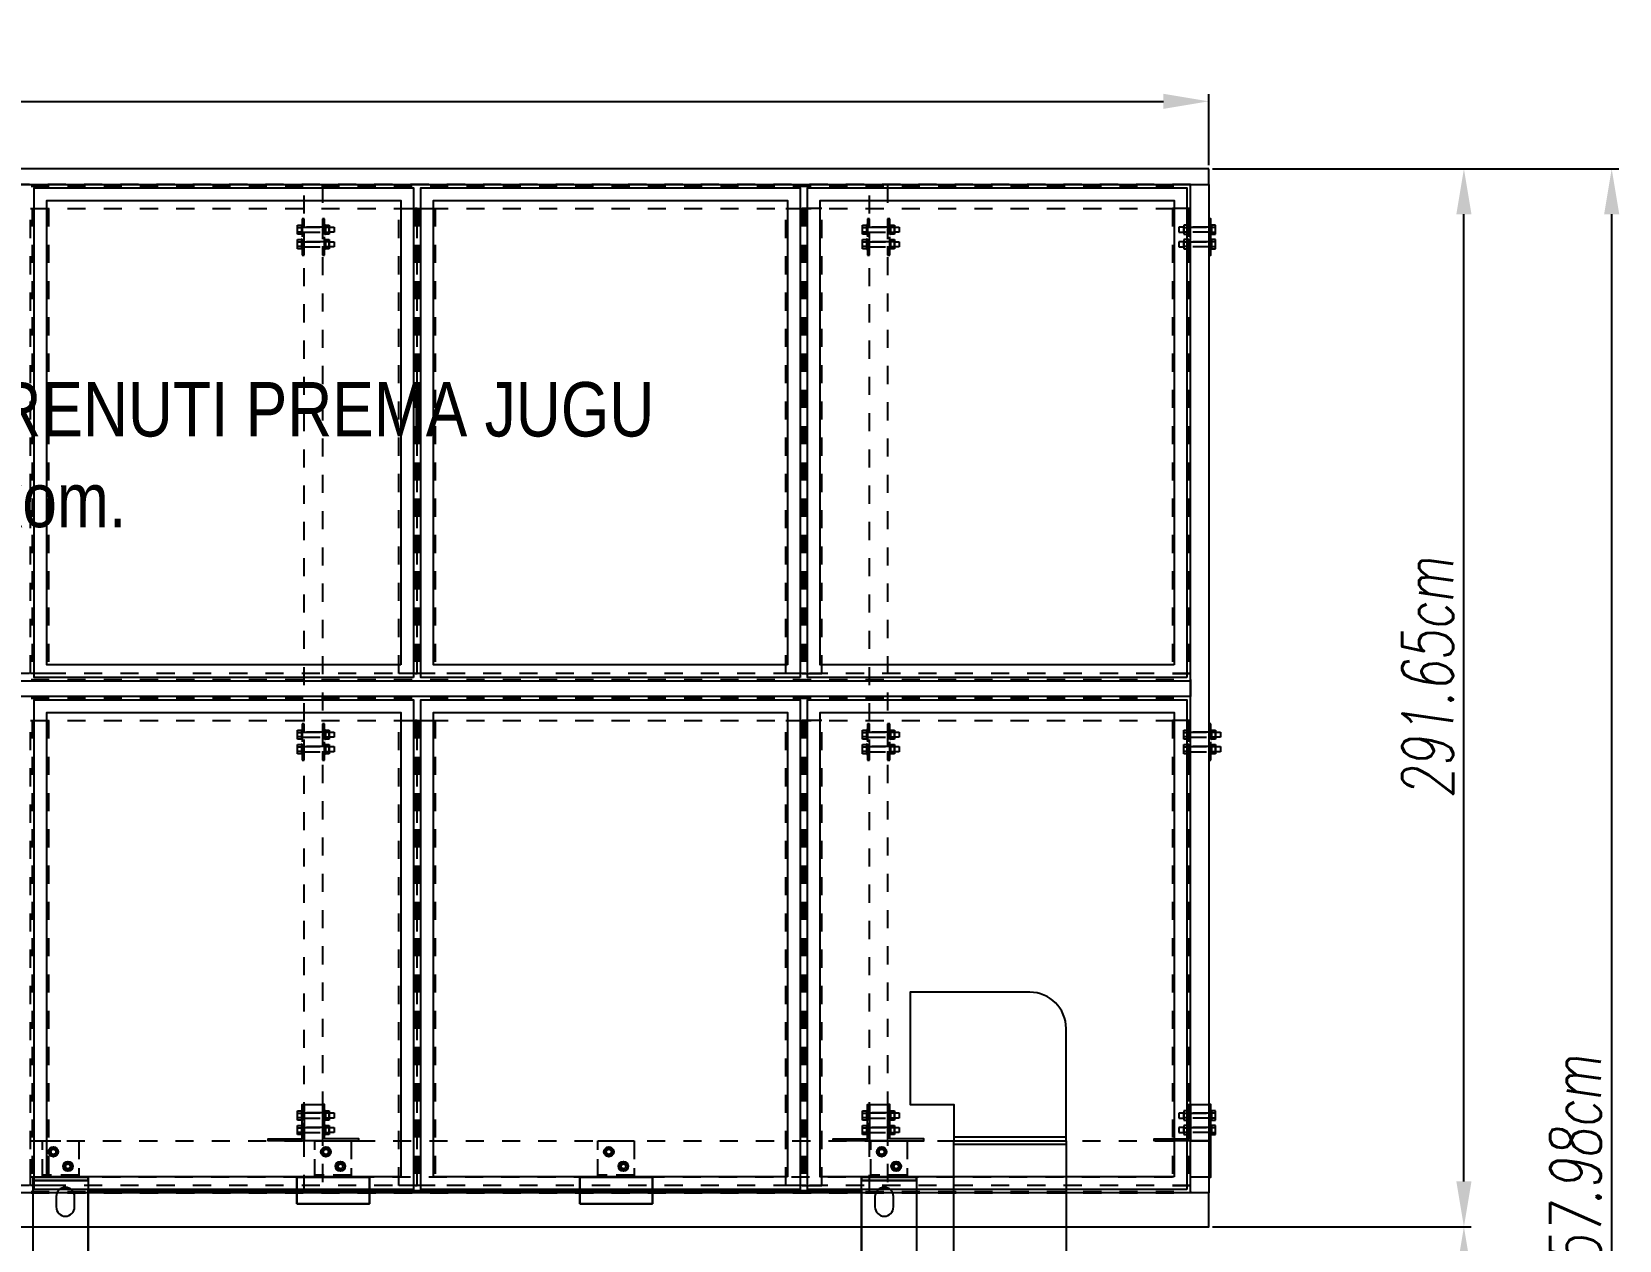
# Model space of a CAD drawing. Header units: millimetres. Extents: x 17886 to 18265, y -8727 to -7321.
# Drawn here: x 17952.99 to 17996.75, y -7854.64 to -7821.32 of the extents above; entities that cross this region are included whole.
import ezdxf

# ---------------------------------------------------------------- set-up
doc = ezdxf.new("R2010")
doc.units = ezdxf.units.MM
doc.linetypes.add('DASHED', pattern=[0.75, 0.5, -0.25])
doc.linetypes.add('EPL_DASH', pattern=[1, 0.5, -0.5])
for name, color, linetype in [('00 uvodnice', 82, 'Continuous'), ('a_rahmen235', 7, 'Continuous'), ('DIMENS', 4, 'Continuous')]:
    doc.layers.add(name, color=color, linetype=linetype)
doc.layers.add('CRTANJE', color=4, linetype='Continuous', lineweight=30)
doc.styles.add('ARIAL NARROW', font='ARIALN.TTF')
doc.styles.add('KOTE ZA MONNTAZU', font='simplex.shx', dxfattribs={"width": 0.7, "oblique": 8, "height": 1.4})
doc.dimstyles.new('KOTE ZA MONTAZU u cm', dxfattribs={"dimscale": 0, "dimtxt": 1.4, "dimasz": 1.25, "dimexe": 0.2, "dimexo": 0.1, "dimgap": 0.3, "dimtad": 1, "dimlfac": 10, "dimzin": 12, "dimdsep": 46, "dimtxsty": 'KOTE ZA MONNTAZU', "dimcen": 1.25, "dimclrt": 1, "dimadec": 0, "dimazin": 0, "dimtfac": 1, "dimtmove": 0, "dimatfit": 3, "dimfxl": 1, "dimtolj": 2, "dimtzin": 0, "dimarcsym": 0})

# ---------------------------------------------------------------- blocks, each defined once
blk = doc.blocks.new('*D196')
at = {"color": 0, "lineweight": -2, "transparency": 16777216}
for p, q in [((17985.536, -7854.269), (17992.67, -7854.269)), ((17992.47, -7879.652), (17992.47, -7855.519)), ((17989.506, -7880.902), (17992.67, -7880.902))]:
    blk.add_line(p, q, dxfattribs=at)
at = {"color": 0, "transparency": 16777216}
for points in [[(17992.262, -7855.519), (17992.679, -7855.519), (17992.47, -7854.269)], [(17992.262, -7879.652), (17992.679, -7879.652), (17992.47, -7880.902)]]:
    blk.add_solid(points, dxfattribs=at)
at = {"layer": 'Defpoints', "color": 0, "transparency": 16777216}
for p in [(17985.436, -7854.269), (17992.47, -7854.269), (17989.406, -7880.902)]:
    blk.add_point(p, dxfattribs=at)
at = {"color": 1, "transparency": 16777216, "insert": (17991.47, -7867.507), "char_height": 1.4, "attachment_point": 5, "rotation": 90, "style": 'KOTE ZA MONNTAZU'}
blk.add_mtext('\\A2;266.33cm', dxfattribs=at)
blk = doc.blocks.new('*D197')
at = {"color": 0, "lineweight": -2, "transparency": 16777216}
for p, q in [((17985.536, -7825.104), (17992.67, -7825.104)), ((17992.47, -7853.019), (17992.47, -7826.354)), ((17985.536, -7854.269), (17992.67, -7854.269))]:
    blk.add_line(p, q, dxfattribs=at)
at = {"color": 0, "transparency": 16777216}
for points in [[(17992.262, -7826.354), (17992.679, -7826.354), (17992.47, -7825.104)], [(17992.262, -7853.019), (17992.679, -7853.019), (17992.47, -7854.269)]]:
    blk.add_solid(points, dxfattribs=at)
at = {"layer": 'Defpoints', "color": 0, "transparency": 16777216}
for p in [(17985.436, -7825.104), (17992.47, -7825.104), (17985.436, -7854.269)]:
    blk.add_point(p, dxfattribs=at)
at = {"color": 1, "transparency": 16777216, "insert": (17991.47, -7839.142), "char_height": 1.4, "attachment_point": 5, "rotation": 90, "style": 'KOTE ZA MONNTAZU'}
blk.add_mtext('\\A2;291.65cm', dxfattribs=at)
blk = doc.blocks.new('*D198')
at = {"color": 0, "lineweight": -2, "transparency": 16777216}
for p, q in [((17985.536, -7825.104), (17996.744, -7825.104)), ((17996.544, -7879.652), (17996.544, -7826.354)), ((17989.506, -7880.902), (17996.744, -7880.902))]:
    blk.add_line(p, q, dxfattribs=at)
at = {"color": 0, "transparency": 16777216}
for points in [[(17996.335, -7826.354), (17996.752, -7826.354), (17996.544, -7825.104)], [(17996.335, -7879.652), (17996.752, -7879.652), (17996.544, -7880.902)]]:
    blk.add_solid(points, dxfattribs=at)
at = {"layer": 'Defpoints', "color": 0, "transparency": 16777216}
for p in [(17985.436, -7825.104), (17996.544, -7825.104), (17989.406, -7880.902)]:
    blk.add_point(p, dxfattribs=at)
at = {"color": 1, "transparency": 16777216, "insert": (17995.544, -7852.872), "char_height": 1.4, "attachment_point": 5, "rotation": 90, "style": 'KOTE ZA MONNTAZU'}
blk.add_mtext('\\A2;557.98cm', dxfattribs=at)
blk = doc.blocks.new('*D200')
at = {"color": 0, "lineweight": -2, "transparency": 16777216}
for p, q in [((17920.476, -7825.004), (17920.476, -7823.041)), ((17985.436, -7825.004), (17985.436, -7823.041)), ((17921.726, -7823.241), (17984.186, -7823.241))]:
    blk.add_line(p, q, dxfattribs=at)
at = {"color": 0, "transparency": 16777216}
for points in [[(17921.726, -7823.032), (17921.726, -7823.449), (17920.476, -7823.241)], [(17984.186, -7823.032), (17984.186, -7823.449), (17985.436, -7823.241)]]:
    blk.add_solid(points, dxfattribs=at)
at = {"layer": 'Defpoints', "color": 0, "transparency": 16777216}
for p in [(17985.436, -7823.241), (17920.476, -7825.104), (17985.436, -7825.104)]:
    blk.add_point(p, dxfattribs=at)
at = {"color": 1, "transparency": 16777216, "insert": (17945.806, -7822.241), "char_height": 1.4, "attachment_point": 5, "style": 'KOTE ZA MONNTAZU'}
blk.add_mtext('\\A2;649.6cm', dxfattribs=at)

msp = doc.modelspace()

# ---------------------------------------------------------------- linework, layer by layer
at = {"color": 30, "true_color": 0xf26722}
for points in [[(17985.43619, -7825.10401), (17920.47618, -7825.10401), (17920.47618, -7825.53702), (17985.43619, -7825.53702)], [(17984.93619, -7825.53702), (17985.43619, -7825.53702), (17985.43619, -7853.33643), (17984.93619, -7853.33643)], [(17920.97618, -7839.22022), (17984.93619, -7839.22022), (17984.93619, -7839.65323), (17920.97618, -7839.65323)], [(17985.43619, -7853.33643), (17920.47618, -7853.33643), (17920.47618, -7854.26945), (17985.43619, -7854.26945)]]:
    msp.add_lwpolyline(points, close=True, dxfattribs=at)
at = {"color": 3, "linetype": 'EPL_DASH'}
for points in [[(17920.97618, -7825.53702), (17920.97618, -7826.19503), (17984.93619, -7826.19503), (17984.93619, -7825.53702), (17920.97618, -7825.53702), (17920.97618, -7825.58032), (17984.93619, -7825.58032), (17984.93619, -7825.53702)], [(17952.95618, -7826.19503), (17953.45618, -7826.19503), (17953.45618, -7839.01221), (17952.95618, -7839.01221), (17952.95618, -7826.19503), (17953.00618, -7826.19503), (17953.00618, -7839.01221), (17952.95618, -7839.01221)], [(17963.61618, -7826.19503), (17963.61616, -7839.01221), (17963.11616, -7839.01221), (17963.11621, -7826.19503), (17963.61618, -7826.19503), (17963.56618, -7826.19503), (17963.56613, -7839.01221), (17963.61616, -7839.01221)], [(17963.61618, -7826.19503), (17964.11619, -7826.19503), (17964.11619, -7839.01221), (17963.61618, -7839.01221), (17963.61618, -7826.19503), (17963.66618, -7826.19503), (17963.66618, -7839.01221), (17963.61618, -7839.01221)], [(17974.27619, -7826.19503), (17974.27617, -7839.01221), (17973.77617, -7839.01221), (17973.77622, -7826.19503), (17974.27619, -7826.19503), (17974.22619, -7826.19503), (17974.22614, -7839.01221), (17974.27617, -7839.01221)], [(17974.27619, -7826.19503), (17974.27621, -7839.01221), (17974.77621, -7839.01221), (17974.77616, -7826.19503), (17974.27619, -7826.19503), (17974.32619, -7826.19503), (17974.32624, -7839.01221), (17974.27621, -7839.01221)], [(17984.93618, -7826.19503), (17984.43616, -7826.19503), (17984.43616, -7839.01221), (17984.93619, -7839.01221), (17984.93619, -7826.19503), (17984.88619, -7826.19503), (17984.88619, -7839.01221), (17984.93619, -7839.01221)], [(17920.97618, -7839.01221), (17920.97618, -7839.22022), (17984.93619, -7839.22022), (17984.93619, -7839.01221), (17920.97618, -7839.01221), (17920.97618, -7839.22022), (17920.97618, -7839.17692), (17984.93619, -7839.17692), (17984.93619, -7839.22022)], [(17920.97618, -7839.65323), (17920.97618, -7840.31125), (17984.93619, -7840.31125), (17984.93619, -7839.65323), (17920.97618, -7839.65323), (17920.97618, -7839.69653), (17984.93619, -7839.69653), (17984.93619, -7839.65323)], [(17952.95618, -7840.31125), (17953.45618, -7840.31125), (17953.45618, -7853.12842), (17952.95618, -7853.12842), (17952.95618, -7840.31125), (17953.00618, -7840.31125), (17953.00618, -7853.12842), (17952.95618, -7853.12842)], [(17963.61618, -7840.31125), (17963.61616, -7853.12842), (17963.11616, -7853.12842), (17963.11621, -7840.31125), (17963.61618, -7840.31125), (17963.56618, -7840.31125), (17963.56613, -7853.12842), (17963.61616, -7853.12842)], [(17963.61618, -7840.31125), (17964.11619, -7840.31125), (17964.11619, -7853.12842), (17963.61618, -7853.12842), (17963.61618, -7840.31125), (17963.66618, -7840.31125), (17963.66618, -7853.12842), (17963.61618, -7853.12842)], [(17974.27619, -7840.31125), (17974.27617, -7853.12842), (17973.77617, -7853.12842), (17973.77622, -7840.31125), (17974.27619, -7840.31125), (17974.22619, -7840.31125), (17974.22614, -7853.12842), (17974.27617, -7853.12842)], [(17974.27619, -7840.31125), (17974.27621, -7853.12842), (17974.77621, -7853.12842), (17974.77616, -7840.31125), (17974.27619, -7840.31125), (17974.32619, -7840.31125), (17974.32624, -7853.12842), (17974.27621, -7853.12842)], [(17984.93618, -7840.31125), (17984.43616, -7840.31125), (17984.43616, -7853.12842), (17984.93619, -7853.12842), (17984.93619, -7840.31125), (17984.88619, -7840.31125), (17984.88619, -7853.12842), (17984.93619, -7853.12842)], [(17920.97618, -7853.12842), (17920.97618, -7853.33643), (17984.93619, -7853.33643), (17984.93619, -7853.12842), (17920.97618, -7853.12842), (17920.97618, -7853.33643), (17920.97618, -7853.29313), (17984.93619, -7853.29313), (17984.93619, -7853.33643)]]:
    msp.add_lwpolyline(points, dxfattribs=at)
at = {"color": 5}
for points in [[(17963.51618, -7839.12429), (17953.05618, -7839.12429), (17953.05618, -7825.62295), (17963.51618, -7825.62295)], [(17974.17619, -7839.12429), (17963.71619, -7839.12429), (17963.71619, -7825.62295), (17974.17619, -7825.62295)], [(17984.83619, -7839.12429), (17974.37619, -7839.12429), (17974.37619, -7825.62295), (17984.83619, -7825.62295)], [(17963.16618, -7838.77429), (17953.40618, -7838.77429), (17953.40618, -7825.97295), (17963.16618, -7825.97295)], [(17973.82619, -7838.77429), (17964.06619, -7838.77429), (17964.06619, -7825.97295), (17973.82619, -7825.97295)], [(17984.48619, -7838.77429), (17974.72619, -7838.77429), (17974.72619, -7825.97295), (17984.48619, -7825.97295)], [(17963.51618, -7853.2405), (17953.05618, -7853.2405), (17953.05618, -7839.73917), (17963.51618, -7839.73917)], [(17963.16618, -7852.8905), (17953.40618, -7852.8905), (17953.40618, -7840.08917), (17963.16618, -7840.08917)], [(17974.17619, -7853.2405), (17963.71619, -7853.2405), (17963.71619, -7839.73917), (17974.17619, -7839.73917)], [(17973.82619, -7852.8905), (17964.06619, -7852.8905), (17964.06619, -7840.08917), (17973.82619, -7840.08917)], [(17984.83619, -7853.2405), (17974.37619, -7853.2405), (17974.37619, -7839.73917), (17984.83619, -7839.73917)], [(17984.48619, -7852.8905), (17974.72619, -7852.8905), (17974.72619, -7840.08917), (17984.48619, -7840.08917)]]:
    msp.add_lwpolyline(points, close=True, dxfattribs=at)
at = {"color": 30, "linetype": 'EPL_DASH', "true_color": 0xf26722}
for points in [[(17960.50618, -7825.53702), (17961.00618, -7825.53702), (17961.00618, -7853.33643), (17960.50618, -7853.33643)], [(17976.08618, -7825.53702), (17976.58618, -7825.53702), (17976.58618, -7853.33643), (17976.08618, -7853.33643)], [(17960.50618, -7850.90246), (17961.00618, -7850.90246), (17961.00618, -7851.90246), (17960.50618, -7851.90246)], [(17960.50618, -7850.90246), (17961.00618, -7850.90246), (17961.00618, -7851.90246), (17960.50618, -7851.90246)], [(17960.50618, -7850.90246), (17961.00618, -7850.90246), (17961.00618, -7851.90246), (17960.50618, -7851.90246)], [(17976.08618, -7850.90246), (17976.58618, -7850.90246), (17976.58618, -7851.90246), (17976.08618, -7851.90246)], [(17984.93619, -7850.90251), (17985.43619, -7850.90251), (17985.43619, -7851.90251), (17984.93619, -7851.90251)]]:
    msp.add_lwpolyline(points, close=True, dxfattribs=at)
at = {"color": 1, "linetype": 'DASHED'}
for points in [[(17960.44618, -7826.47984), (17960.44618, -7827.47984), (17960.50618, -7827.47984), (17960.50618, -7826.47984), (17960.44618, -7826.47984)], [(17961.00618, -7826.47984), (17961.00618, -7827.47984), (17961.06618, -7827.47984), (17961.06618, -7826.47984), (17961.00618, -7826.47984)], [(17976.02618, -7826.47984), (17976.02618, -7827.47984), (17976.08618, -7827.47984), (17976.08618, -7826.47984), (17976.02618, -7826.47984)], [(17976.58618, -7826.47984), (17976.58618, -7827.47984), (17976.64618, -7827.47984), (17976.64618, -7826.47984), (17976.58618, -7826.47984)], [(17984.87619, -7826.47984), (17984.87619, -7827.47984), (17984.93619, -7827.47984), (17984.93619, -7826.47984), (17984.87619, -7826.47984)], [(17960.44618, -7840.40246), (17960.44618, -7841.40246), (17960.50618, -7841.40246), (17960.50618, -7840.40246), (17960.44618, -7840.40246)], [(17961.00618, -7840.40246), (17961.00618, -7841.40246), (17961.06618, -7841.40246), (17961.06618, -7840.40246), (17961.00618, -7840.40246)], [(17976.02618, -7840.40246), (17976.02618, -7841.40246), (17976.08618, -7841.40246), (17976.08618, -7840.40246), (17976.02618, -7840.40246)], [(17976.58618, -7840.40246), (17976.58618, -7841.40246), (17976.64618, -7841.40246), (17976.64618, -7840.40246), (17976.58618, -7840.40246)], [(17984.87619, -7840.40246), (17984.87619, -7841.40246), (17984.93619, -7841.40246), (17984.93619, -7840.40246), (17984.87619, -7840.40246)], [(17985.43618, -7840.40246), (17985.43618, -7841.40246), (17985.49618, -7841.40246), (17985.49618, -7840.40246), (17985.43618, -7840.40246)], [(17954.29118, -7852.90246), (17953.29118, -7852.90246), (17953.29118, -7851.90246), (17954.29118, -7851.90246), (17954.29118, -7852.90246), (17954.29118, -7852.84246), (17953.29118, -7852.84246), (17953.29118, -7852.90246)], [(17961.80118, -7852.90246), (17960.80118, -7852.90246), (17960.80118, -7851.90246), (17961.80118, -7851.90246), (17961.80118, -7852.90246), (17961.80118, -7852.84246), (17960.80118, -7852.84246), (17960.80118, -7852.90246)], [(17969.60118, -7852.90246), (17968.60118, -7852.90246), (17968.60118, -7851.90246), (17969.60118, -7851.90246), (17969.60118, -7852.90246), (17969.60118, -7852.84246), (17968.60118, -7852.84246), (17968.60118, -7852.90246)], [(17977.12118, -7852.90246), (17976.12118, -7852.90246), (17976.12118, -7851.90246), (17977.12118, -7851.90246), (17977.12118, -7852.90246), (17977.12118, -7852.84246), (17976.12118, -7852.84246), (17976.12118, -7852.90246)]]:
    msp.add_lwpolyline(points, dxfattribs=at)
at = {"color": 1}
for points in [[(17985.43619, -7826.47984), (17985.43619, -7827.47984), (17985.49619, -7827.47984), (17985.49619, -7826.47984), (17985.43619, -7826.47984)], [(17981.50614, -7851.90246), (17981.50614, -7852.00264), (17978.40614, -7852.00264), (17978.40614, -7851.90246), (17981.50614, -7851.90246), (17981.50614, -7869.10249), (17978.4062, -7869.10249), (17978.4062, -7869.00229), (17981.5062, -7869.00229), (17978.4062, -7869.00229), (17978.4062, -7869.10249), (17978.4062, -7851.90246)]]:
    msp.add_lwpolyline(points, dxfattribs=at)
at = {"color": 4, "linetype": 'EPL_DASH'}
for points in [[(17960.42618, -7826.84335), (17960.31618, -7826.84335), (17960.31618, -7826.71633), (17960.42618, -7826.71633), (17960.42618, -7826.90686), (17960.31618, -7826.90686), (17960.31618, -7826.65282), (17960.42618, -7826.65282), (17960.42618, -7826.91484), (17960.44618, -7826.91484), (17960.44618, -7826.64484), (17960.42618, -7826.64484), (17960.42618, -7826.91484), (17960.44618, -7826.91484), (17960.44618, -7826.84984), (17961.06618, -7826.84984), (17961.06618, -7826.70984), (17960.44618, -7826.70984), (17961.06618, -7826.70984), (17961.06618, -7826.64484), (17961.08618, -7826.64484), (17961.08618, -7826.91484), (17961.06618, -7826.91484), (17961.06618, -7826.64484), (17961.08618, -7826.64484), (17961.08618, -7826.65282), (17961.19618, -7826.65282), (17961.19618, -7826.90686), (17961.08618, -7826.90686), (17961.08618, -7826.84335), (17961.19618, -7826.84335), (17961.19618, -7826.71633), (17961.08618, -7826.71633), (17961.08618, -7826.65282), (17961.19618, -7826.65282), (17961.19618, -7826.70984), (17961.32618, -7826.70984), (17961.32618, -7826.84984), (17961.19618, -7826.84984)], [(17960.42618, -7827.24335), (17960.31618, -7827.24335), (17960.31618, -7827.11633), (17960.42618, -7827.11633), (17960.42618, -7827.30686), (17960.31618, -7827.30686), (17960.31618, -7827.05282), (17960.42618, -7827.05282), (17960.42618, -7827.31484), (17960.44618, -7827.31484), (17960.44618, -7827.04484), (17960.42618, -7827.04484), (17960.42618, -7827.31484), (17960.44618, -7827.31484), (17960.44618, -7827.24984), (17961.06618, -7827.24984), (17961.06618, -7827.10984), (17960.44618, -7827.10984), (17961.06618, -7827.10984), (17961.06618, -7827.04484), (17961.08618, -7827.04484), (17961.08618, -7827.31484), (17961.06618, -7827.31484), (17961.06618, -7827.04484), (17961.08618, -7827.04484), (17961.08618, -7827.05282), (17961.19618, -7827.05282), (17961.19618, -7827.30686), (17961.08618, -7827.30686), (17961.08618, -7827.24335), (17961.19618, -7827.24335), (17961.19618, -7827.11633), (17961.08618, -7827.11633), (17961.08618, -7827.05282), (17961.19618, -7827.05282), (17961.19618, -7827.10984), (17961.32618, -7827.10984), (17961.32618, -7827.24984), (17961.19618, -7827.24984)], [(17976.00618, -7826.84335), (17975.89618, -7826.84335), (17975.89618, -7826.71633), (17976.00618, -7826.71633), (17976.00618, -7826.90686), (17975.89618, -7826.90686), (17975.89618, -7826.65282), (17976.00618, -7826.65282), (17976.00618, -7826.91484), (17976.02618, -7826.91484), (17976.02618, -7826.64484), (17976.00618, -7826.64484), (17976.00618, -7826.91484), (17976.02618, -7826.91484), (17976.02618, -7826.84984), (17976.64618, -7826.84984), (17976.64618, -7826.70984), (17976.02618, -7826.70984), (17976.64618, -7826.70984), (17976.64618, -7826.64484), (17976.66618, -7826.64484), (17976.66618, -7826.91484), (17976.64618, -7826.91484), (17976.64618, -7826.64484), (17976.66618, -7826.64484), (17976.66618, -7826.65282), (17976.77618, -7826.65282), (17976.77618, -7826.90686), (17976.66618, -7826.90686), (17976.66618, -7826.84335), (17976.77618, -7826.84335), (17976.77618, -7826.71633), (17976.66618, -7826.71633), (17976.66618, -7826.65282), (17976.77618, -7826.65282), (17976.77618, -7826.70984), (17976.90618, -7826.70984), (17976.90618, -7826.84984), (17976.77618, -7826.84984)], [(17976.00618, -7827.24335), (17975.89618, -7827.24335), (17975.89618, -7827.11633), (17976.00618, -7827.11633), (17976.00618, -7827.30686), (17975.89618, -7827.30686), (17975.89618, -7827.05282), (17976.00618, -7827.05282), (17976.00618, -7827.31484), (17976.02618, -7827.31484), (17976.02618, -7827.04484), (17976.00618, -7827.04484), (17976.00618, -7827.31484), (17976.02618, -7827.31484), (17976.02618, -7827.24984), (17976.64618, -7827.24984), (17976.64618, -7827.10984), (17976.02618, -7827.10984), (17976.64618, -7827.10984), (17976.64618, -7827.04484), (17976.66618, -7827.04484), (17976.66618, -7827.31484), (17976.64618, -7827.31484), (17976.64618, -7827.04484), (17976.66618, -7827.04484), (17976.66618, -7827.05282), (17976.77618, -7827.05282), (17976.77618, -7827.30686), (17976.66618, -7827.30686), (17976.66618, -7827.24335), (17976.77618, -7827.24335), (17976.77618, -7827.11633), (17976.66618, -7827.11633), (17976.66618, -7827.05282), (17976.77618, -7827.05282), (17976.77618, -7827.10984), (17976.90618, -7827.10984), (17976.90618, -7827.24984), (17976.77618, -7827.24984)], [(17985.51619, -7826.84335), (17985.62619, -7826.84335), (17985.62619, -7826.71633), (17985.51619, -7826.71633), (17985.51619, -7826.90686), (17985.62619, -7826.90686), (17985.62619, -7826.65282), (17985.51619, -7826.65282), (17985.51619, -7826.91484), (17985.49619, -7826.91484), (17985.49619, -7826.64484), (17985.51619, -7826.64484), (17985.51619, -7826.91484), (17985.49619, -7826.91484), (17985.49619, -7826.84984), (17984.87619, -7826.84984), (17984.87619, -7826.70984), (17985.49619, -7826.70984), (17984.87619, -7826.70984), (17984.87619, -7826.64484), (17984.85619, -7826.64484), (17984.85619, -7826.91484), (17984.87619, -7826.91484), (17984.87619, -7826.64484), (17984.85619, -7826.64484), (17984.85619, -7826.65282), (17984.74619, -7826.65282), (17984.74619, -7826.90686), (17984.85619, -7826.90686), (17984.85619, -7826.84335), (17984.74619, -7826.84335), (17984.74619, -7826.71633), (17984.85619, -7826.71633), (17984.85619, -7826.65282), (17984.74619, -7826.65282), (17984.74619, -7826.70984), (17984.61619, -7826.70984), (17984.61619, -7826.84984), (17984.74619, -7826.84984)], [(17985.51619, -7827.24335), (17985.62619, -7827.24335), (17985.62619, -7827.11633), (17985.51619, -7827.11633), (17985.51619, -7827.30686), (17985.62619, -7827.30686), (17985.62619, -7827.05282), (17985.51619, -7827.05282), (17985.51619, -7827.31484), (17985.49619, -7827.31484), (17985.49619, -7827.04484), (17985.51619, -7827.04484), (17985.51619, -7827.31484), (17985.49619, -7827.31484), (17985.49619, -7827.24984), (17984.87619, -7827.24984), (17984.87619, -7827.10984), (17985.49619, -7827.10984), (17984.87619, -7827.10984), (17984.87619, -7827.04484), (17984.85619, -7827.04484), (17984.85619, -7827.31484), (17984.87619, -7827.31484), (17984.87619, -7827.04484), (17984.85619, -7827.04484), (17984.85619, -7827.05282), (17984.74619, -7827.05282), (17984.74619, -7827.30686), (17984.85619, -7827.30686), (17984.85619, -7827.24335), (17984.74619, -7827.24335), (17984.74619, -7827.11633), (17984.85619, -7827.11633), (17984.85619, -7827.05282), (17984.74619, -7827.05282), (17984.74619, -7827.10984), (17984.61619, -7827.10984), (17984.61619, -7827.24984), (17984.74619, -7827.24984)], [(17960.42618, -7840.76597), (17960.31618, -7840.76597), (17960.31618, -7840.63895), (17960.42618, -7840.63895), (17960.42618, -7840.82948), (17960.31618, -7840.82948), (17960.31618, -7840.57544), (17960.42618, -7840.57544), (17960.42618, -7840.83746), (17960.44618, -7840.83746), (17960.44618, -7840.56746), (17960.42618, -7840.56746), (17960.42618, -7840.83746), (17960.44618, -7840.83746), (17960.44618, -7840.77246), (17961.06618, -7840.77246), (17961.06618, -7840.63246), (17960.44618, -7840.63246), (17961.06618, -7840.63246), (17961.06618, -7840.56746), (17961.08618, -7840.56746), (17961.08618, -7840.83746), (17961.06618, -7840.83746), (17961.06618, -7840.56746), (17961.08618, -7840.56746), (17961.08618, -7840.57544), (17961.19618, -7840.57544), (17961.19618, -7840.82948), (17961.08618, -7840.82948), (17961.08618, -7840.76597), (17961.19618, -7840.76597), (17961.19618, -7840.63895), (17961.08618, -7840.63895), (17961.08618, -7840.57544), (17961.19618, -7840.57544), (17961.19618, -7840.63246), (17961.32618, -7840.63246), (17961.32618, -7840.77246), (17961.19618, -7840.77246)], [(17976.00618, -7840.76597), (17975.89618, -7840.76597), (17975.89618, -7840.63895), (17976.00618, -7840.63895), (17976.00618, -7840.82948), (17975.89618, -7840.82948), (17975.89618, -7840.57544), (17976.00618, -7840.57544), (17976.00618, -7840.83746), (17976.02618, -7840.83746), (17976.02618, -7840.56746), (17976.00618, -7840.56746), (17976.00618, -7840.83746), (17976.02618, -7840.83746), (17976.02618, -7840.77246), (17976.64618, -7840.77246), (17976.64618, -7840.63246), (17976.02618, -7840.63246), (17976.64618, -7840.63246), (17976.64618, -7840.56746), (17976.66618, -7840.56746), (17976.66618, -7840.83746), (17976.64618, -7840.83746), (17976.64618, -7840.56746), (17976.66618, -7840.56746), (17976.66618, -7840.57544), (17976.77618, -7840.57544), (17976.77618, -7840.82948), (17976.66618, -7840.82948), (17976.66618, -7840.76597), (17976.77618, -7840.76597), (17976.77618, -7840.63895), (17976.66618, -7840.63895), (17976.66618, -7840.57544), (17976.77618, -7840.57544), (17976.77618, -7840.63246), (17976.90618, -7840.63246), (17976.90618, -7840.77246), (17976.77618, -7840.77246)], [(17984.85619, -7840.76597), (17984.74619, -7840.76597), (17984.74619, -7840.63895), (17984.85619, -7840.63895), (17984.85619, -7840.82948), (17984.74619, -7840.82948), (17984.74619, -7840.57544), (17984.85619, -7840.57544), (17984.85619, -7840.83746), (17984.87619, -7840.83746), (17984.87619, -7840.56746), (17984.85619, -7840.56746), (17984.85619, -7840.83746), (17984.87619, -7840.83746), (17984.87619, -7840.77246), (17985.49619, -7840.77246), (17985.49619, -7840.63246), (17984.87619, -7840.63246), (17985.49619, -7840.63246), (17985.49619, -7840.56746), (17985.51619, -7840.56746), (17985.51619, -7840.83746), (17985.49619, -7840.83746), (17985.49619, -7840.56746), (17985.51619, -7840.56746), (17985.51619, -7840.57544), (17985.62619, -7840.57544), (17985.62619, -7840.82948), (17985.51619, -7840.82948), (17985.51619, -7840.76597), (17985.62619, -7840.76597), (17985.62619, -7840.63895), (17985.51619, -7840.63895), (17985.51619, -7840.57544), (17985.62619, -7840.57544), (17985.62619, -7840.63246), (17985.75619, -7840.63246), (17985.75619, -7840.77246), (17985.62619, -7840.77246)], [(17960.42618, -7841.16597), (17960.31618, -7841.16597), (17960.31618, -7841.03895), (17960.42618, -7841.03895), (17960.42618, -7841.22948), (17960.31618, -7841.22948), (17960.31618, -7840.97544), (17960.42618, -7840.97544), (17960.42618, -7841.23746), (17960.44618, -7841.23746), (17960.44618, -7840.96746), (17960.42618, -7840.96746), (17960.42618, -7841.23746), (17960.44618, -7841.23746), (17960.44618, -7841.17246), (17961.06618, -7841.17246), (17961.06618, -7841.03246), (17960.44618, -7841.03246), (17961.06618, -7841.03246), (17961.06618, -7840.96746), (17961.08618, -7840.96746), (17961.08618, -7841.23746), (17961.06618, -7841.23746), (17961.06618, -7840.96746), (17961.08618, -7840.96746), (17961.08618, -7840.97544), (17961.19618, -7840.97544), (17961.19618, -7841.22948), (17961.08618, -7841.22948), (17961.08618, -7841.16597), (17961.19618, -7841.16597), (17961.19618, -7841.03895), (17961.08618, -7841.03895), (17961.08618, -7840.97544), (17961.19618, -7840.97544), (17961.19618, -7841.03246), (17961.32618, -7841.03246), (17961.32618, -7841.17246), (17961.19618, -7841.17246)], [(17976.00618, -7841.16597), (17975.89618, -7841.16597), (17975.89618, -7841.03895), (17976.00618, -7841.03895), (17976.00618, -7841.22948), (17975.89618, -7841.22948), (17975.89618, -7840.97544), (17976.00618, -7840.97544), (17976.00618, -7841.23746), (17976.02618, -7841.23746), (17976.02618, -7840.96746), (17976.00618, -7840.96746), (17976.00618, -7841.23746), (17976.02618, -7841.23746), (17976.02618, -7841.17246), (17976.64618, -7841.17246), (17976.64618, -7841.03246), (17976.02618, -7841.03246), (17976.64618, -7841.03246), (17976.64618, -7840.96746), (17976.66618, -7840.96746), (17976.66618, -7841.23746), (17976.64618, -7841.23746), (17976.64618, -7840.96746), (17976.66618, -7840.96746), (17976.66618, -7840.97544), (17976.77618, -7840.97544), (17976.77618, -7841.22948), (17976.66618, -7841.22948), (17976.66618, -7841.16597), (17976.77618, -7841.16597), (17976.77618, -7841.03895), (17976.66618, -7841.03895), (17976.66618, -7840.97544), (17976.77618, -7840.97544), (17976.77618, -7841.03246), (17976.90618, -7841.03246), (17976.90618, -7841.17246), (17976.77618, -7841.17246)], [(17984.85619, -7841.16597), (17984.74619, -7841.16597), (17984.74619, -7841.03895), (17984.85619, -7841.03895), (17984.85619, -7841.22948), (17984.74619, -7841.22948), (17984.74619, -7840.97544), (17984.85619, -7840.97544), (17984.85619, -7841.23746), (17984.87619, -7841.23746), (17984.87619, -7840.96746), (17984.85619, -7840.96746), (17984.85619, -7841.23746), (17984.87619, -7841.23746), (17984.87619, -7841.17246), (17985.49619, -7841.17246), (17985.49619, -7841.03246), (17984.87619, -7841.03246), (17985.49619, -7841.03246), (17985.49619, -7840.96746), (17985.51619, -7840.96746), (17985.51619, -7841.23746), (17985.49619, -7841.23746), (17985.49619, -7840.96746), (17985.51619, -7840.96746), (17985.51619, -7840.97544), (17985.62619, -7840.97544), (17985.62619, -7841.22948), (17985.51619, -7841.22948), (17985.51619, -7841.16597), (17985.62619, -7841.16597), (17985.62619, -7841.03895), (17985.51619, -7841.03895), (17985.51619, -7840.97544), (17985.62619, -7840.97544), (17985.62619, -7841.03246), (17985.75619, -7841.03246), (17985.75619, -7841.17246), (17985.62619, -7841.17246)], [(17960.42618, -7851.26597), (17960.31618, -7851.26597), (17960.31618, -7851.13895), (17960.42618, -7851.13895), (17960.42618, -7851.32948), (17960.31618, -7851.32948), (17960.31618, -7851.07544), (17960.42618, -7851.07544), (17960.42618, -7851.33746), (17960.44618, -7851.33746), (17960.44618, -7851.06746), (17960.42618, -7851.06746), (17960.42618, -7851.33746), (17960.44618, -7851.33746), (17960.44618, -7851.27246), (17961.06618, -7851.27246), (17961.06618, -7851.13246), (17960.44618, -7851.13246), (17961.06618, -7851.13246), (17961.06618, -7851.06746), (17961.08618, -7851.06746), (17961.08618, -7851.33746), (17961.06618, -7851.33746), (17961.06618, -7851.06746), (17961.08618, -7851.06746), (17961.08618, -7851.07544), (17961.19618, -7851.07544), (17961.19618, -7851.32948), (17961.08618, -7851.32948), (17961.08618, -7851.26597), (17961.19618, -7851.26597), (17961.19618, -7851.13895), (17961.08618, -7851.13895), (17961.08618, -7851.07544), (17961.19618, -7851.07544), (17961.19618, -7851.13246), (17961.32618, -7851.13246), (17961.32618, -7851.27246), (17961.19618, -7851.27246)], [(17976.00618, -7851.26597), (17975.89618, -7851.26597), (17975.89618, -7851.13895), (17976.00618, -7851.13895), (17976.00618, -7851.32948), (17975.89618, -7851.32948), (17975.89618, -7851.07544), (17976.00618, -7851.07544), (17976.00618, -7851.33746), (17976.02618, -7851.33746), (17976.02618, -7851.06746), (17976.00618, -7851.06746), (17976.00618, -7851.33746), (17976.02618, -7851.33746), (17976.02618, -7851.27246), (17976.64618, -7851.27246), (17976.64618, -7851.13246), (17976.02618, -7851.13246), (17976.64618, -7851.13246), (17976.64618, -7851.06746), (17976.66618, -7851.06746), (17976.66618, -7851.33746), (17976.64618, -7851.33746), (17976.64618, -7851.06746), (17976.66618, -7851.06746), (17976.66618, -7851.07544), (17976.77618, -7851.07544), (17976.77618, -7851.32948), (17976.66618, -7851.32948), (17976.66618, -7851.26597), (17976.77618, -7851.26597), (17976.77618, -7851.13895), (17976.66618, -7851.13895), (17976.66618, -7851.07544), (17976.77618, -7851.07544), (17976.77618, -7851.13246), (17976.90618, -7851.13246), (17976.90618, -7851.27246), (17976.77618, -7851.27246)], [(17985.51619, -7851.26601), (17985.62619, -7851.26601), (17985.62619, -7851.139), (17985.51619, -7851.139), (17985.51619, -7851.32952), (17985.62619, -7851.32952), (17985.62619, -7851.07549), (17985.51619, -7851.07549), (17985.51619, -7851.33751), (17985.49619, -7851.33751), (17985.49619, -7851.06751), (17985.51619, -7851.06751), (17985.51619, -7851.33751), (17985.49619, -7851.33751), (17985.49619, -7851.27251), (17984.87619, -7851.27251), (17984.87619, -7851.13251), (17985.49619, -7851.13251), (17984.87619, -7851.13251), (17984.87619, -7851.06751), (17984.85619, -7851.06751), (17984.85619, -7851.33751), (17984.87619, -7851.33751), (17984.87619, -7851.06751), (17984.85619, -7851.06751), (17984.85619, -7851.07549), (17984.74619, -7851.07549), (17984.74619, -7851.32952), (17984.85619, -7851.32952), (17984.85619, -7851.26601), (17984.74619, -7851.26601), (17984.74619, -7851.139), (17984.85619, -7851.139), (17984.85619, -7851.07549), (17984.74619, -7851.07549), (17984.74619, -7851.13251), (17984.61619, -7851.13251), (17984.61619, -7851.27251), (17984.74619, -7851.27251)], [(17960.42618, -7851.66597), (17960.31618, -7851.66597), (17960.31618, -7851.53895), (17960.42618, -7851.53895), (17960.42618, -7851.72948), (17960.31618, -7851.72948), (17960.31618, -7851.47544), (17960.42618, -7851.47544), (17960.42618, -7851.73746), (17960.44618, -7851.73746), (17960.44618, -7851.46746), (17960.42618, -7851.46746), (17960.42618, -7851.73746), (17960.44618, -7851.73746), (17960.44618, -7851.67246), (17961.06618, -7851.67246), (17961.06618, -7851.53246), (17960.44618, -7851.53246), (17961.06618, -7851.53246), (17961.06618, -7851.46746), (17961.08618, -7851.46746), (17961.08618, -7851.73746), (17961.06618, -7851.73746), (17961.06618, -7851.46746), (17961.08618, -7851.46746), (17961.08618, -7851.47544), (17961.19618, -7851.47544), (17961.19618, -7851.72948), (17961.08618, -7851.72948), (17961.08618, -7851.66597), (17961.19618, -7851.66597), (17961.19618, -7851.53895), (17961.08618, -7851.53895), (17961.08618, -7851.47544), (17961.19618, -7851.47544), (17961.19618, -7851.53246), (17961.32618, -7851.53246), (17961.32618, -7851.67246), (17961.19618, -7851.67246)], [(17976.00618, -7851.66597), (17975.89618, -7851.66597), (17975.89618, -7851.53895), (17976.00618, -7851.53895), (17976.00618, -7851.72948), (17975.89618, -7851.72948), (17975.89618, -7851.47544), (17976.00618, -7851.47544), (17976.00618, -7851.73746), (17976.02618, -7851.73746), (17976.02618, -7851.46746), (17976.00618, -7851.46746), (17976.00618, -7851.73746), (17976.02618, -7851.73746), (17976.02618, -7851.67246), (17976.64618, -7851.67246), (17976.64618, -7851.53246), (17976.02618, -7851.53246), (17976.64618, -7851.53246), (17976.64618, -7851.46746), (17976.66618, -7851.46746), (17976.66618, -7851.73746), (17976.64618, -7851.73746), (17976.64618, -7851.46746), (17976.66618, -7851.46746), (17976.66618, -7851.47544), (17976.77618, -7851.47544), (17976.77618, -7851.72948), (17976.66618, -7851.72948), (17976.66618, -7851.66597), (17976.77618, -7851.66597), (17976.77618, -7851.53895), (17976.66618, -7851.53895), (17976.66618, -7851.47544), (17976.77618, -7851.47544), (17976.77618, -7851.53246), (17976.90618, -7851.53246), (17976.90618, -7851.67246), (17976.77618, -7851.67246)], [(17985.51619, -7851.66601), (17985.62619, -7851.66601), (17985.62619, -7851.539), (17985.51619, -7851.539), (17985.51619, -7851.72952), (17985.62619, -7851.72952), (17985.62619, -7851.47549), (17985.51619, -7851.47549), (17985.51619, -7851.73751), (17985.49619, -7851.73751), (17985.49619, -7851.46751), (17985.51619, -7851.46751), (17985.51619, -7851.73751), (17985.49619, -7851.73751), (17985.49619, -7851.67251), (17984.87619, -7851.67251), (17984.87619, -7851.53251), (17985.49619, -7851.53251), (17984.87619, -7851.53251), (17984.87619, -7851.46751), (17984.85619, -7851.46751), (17984.85619, -7851.73751), (17984.87619, -7851.73751), (17984.87619, -7851.46751), (17984.85619, -7851.46751), (17984.85619, -7851.47549), (17984.74619, -7851.47549), (17984.74619, -7851.72952), (17984.85619, -7851.72952), (17984.85619, -7851.66601), (17984.74619, -7851.66601), (17984.74619, -7851.539), (17984.85619, -7851.539), (17984.85619, -7851.47549), (17984.74619, -7851.47549), (17984.74619, -7851.53251), (17984.61619, -7851.53251), (17984.61619, -7851.67251), (17984.74619, -7851.67251)]]:
    msp.add_lwpolyline(points, dxfattribs=at)
at = {"color": 1}
msp.add_lwpolyline([(17981.5062, -7851.80226), (17978.4062, -7851.80226), (17978.4062, -7851.90246), (17981.50622, -7851.90246), (17981.50622, -7848.80249, 0.41421356), (17980.50622, -7847.80249), (17977.20637, -7847.80249), (17977.20637, -7850.90249), (17978.40617, -7850.90249), (17978.40622, -7851.90246)], format="xyb", dxfattribs=at)
at = {"color": 2}
for points in [[(17960.50618, -7850.90246), (17960.50618, -7851.90246), (17959.50618, -7851.90246), (17959.50618, -7851.84246), (17960.44618, -7851.84246), (17960.44618, -7850.90246), (17960.50618, -7850.90246)], [(17961.00618, -7850.90246), (17961.00618, -7851.90246), (17962.00618, -7851.90246), (17962.00618, -7851.84246), (17961.06618, -7851.84246), (17961.06618, -7850.90246), (17961.00618, -7850.90246)], [(17976.08618, -7850.90246), (17976.08618, -7851.90246), (17975.08618, -7851.90246), (17975.08618, -7851.84246), (17976.02618, -7851.84246), (17976.02618, -7850.90246), (17976.08618, -7850.90246)], [(17976.58618, -7850.90246), (17976.58618, -7851.90246), (17977.58618, -7851.90246), (17977.58618, -7851.84246), (17976.64618, -7851.84246), (17976.64618, -7850.90246), (17976.58618, -7850.90246)], [(17984.93619, -7850.90251), (17984.93619, -7851.90251), (17983.93619, -7851.90251), (17983.93619, -7851.84251), (17984.87619, -7851.84251), (17984.87619, -7850.90251), (17984.93619, -7850.90251)], [(17985.43619, -7850.90251), (17985.43619, -7852.9025), (17985.49619, -7852.9025), (17985.49619, -7850.90251), (17985.43619, -7850.90251)]]:
    msp.add_lwpolyline(points, dxfattribs=at)
at = {"color": 6}
msp.add_lwpolyline([(17985.43619, -7850.90251), (17985.43619, -7851.90251), (17985.49619, -7851.90251), (17985.49619, -7850.90251), (17985.43619, -7850.90251)], dxfattribs=at)
at = {"color": 7, "linetype": 'EPL_DASH'}
msp.add_lwpolyline([(17952.95618, -7851.90246), (17985.43619, -7851.90246), (17985.43619, -7852.90246), (17952.95618, -7852.90246)], close=True, dxfattribs=at)
at = {"color": 4}
for points in [[(17953.48118, -7852.26597), (17953.59118, -7852.32948), (17953.70118, -7852.26597), (17953.70118, -7852.13895), (17953.59118, -7852.07544), (17953.48118, -7852.13895)], [(17960.9912, -7852.26597), (17961.1012, -7852.32948), (17961.2112, -7852.26597), (17961.2112, -7852.13895), (17961.1012, -7852.07544), (17960.9912, -7852.13895)], [(17968.7912, -7852.26597), (17968.9012, -7852.32948), (17969.0112, -7852.26597), (17969.0112, -7852.13895), (17968.9012, -7852.07544), (17968.7912, -7852.13895)], [(17976.3112, -7852.26597), (17976.4212, -7852.32948), (17976.5312, -7852.26597), (17976.5312, -7852.13895), (17976.4212, -7852.07544), (17976.3112, -7852.13895)], [(17953.88118, -7852.66597), (17953.99118, -7852.72948), (17954.10118, -7852.66597), (17954.10118, -7852.53895), (17953.99118, -7852.47544), (17953.88118, -7852.53895)], [(17961.3912, -7852.66597), (17961.5012, -7852.72948), (17961.6112, -7852.66597), (17961.6112, -7852.53895), (17961.5012, -7852.47544), (17961.3912, -7852.53895)], [(17969.1912, -7852.66597), (17969.3012, -7852.72948), (17969.4112, -7852.66597), (17969.4112, -7852.53895), (17969.3012, -7852.47544), (17969.1912, -7852.53895)], [(17976.7112, -7852.66597), (17976.8212, -7852.72948), (17976.9312, -7852.66597), (17976.9312, -7852.53895), (17976.8212, -7852.47544), (17976.7112, -7852.53895)]]:
    msp.add_lwpolyline(points, close=True, dxfattribs=at)
at = {"layer": 'a_rahmen235', "extrusion": (0, 1, 0)}
for p in [(17953.03118, -7852.90246), (17954.55118, -7853.00246)]:
    msp.add_line(p, (17954.55118, -7852.90246), dxfattribs=at)
at = {"layer": 'a_rahmen235'}
for points in [[(17954.55118, -7855.01246), (17953.03118, -7855.01246), (17953.03118, -7852.90246), (17954.55118, -7852.90246)], [(17954.55118, -7853.27308), (17975.86118, -7853.27308), (17975.86118, -7855.01246), (17954.55118, -7855.01246)], [(17977.38118, -7855.01246), (17975.86118, -7855.01246), (17975.86118, -7852.90246), (17977.38118, -7852.90246)]]:
    msp.add_lwpolyline(points, close=True, dxfattribs=at)
for points in [[(17953.66618, -7853.43746), (17953.66618, -7853.72246, 1), (17954.17618, -7853.72246), (17954.17618, -7853.43746, 1)], [(17976.23618, -7853.43746), (17976.23618, -7853.72246, 1), (17976.74618, -7853.72246), (17976.74618, -7853.43746, 1)]]:
    msp.add_lwpolyline(points, format="xyb", close=True, dxfattribs=at)
msp.add_arc((17953.92118, -7853.43746), 0.255, 0, 180, dxfattribs=at)
at = {"layer": 'CRTANJE', "lineweight": 30}
for points in [[(17953.03118, -7852.99246), (17953.03118, -7852.90246), (17954.55118, -7852.90246), (17954.55118, -7852.99246)], [(17960.30118, -7853.63216), (17960.30118, -7852.90246), (17962.30118, -7852.90246), (17962.30118, -7853.63216)], [(17968.10118, -7853.63216), (17968.10118, -7852.90246), (17970.10118, -7852.90246), (17970.10118, -7853.63216)], [(17975.86118, -7852.99246), (17975.86118, -7852.90246), (17977.38118, -7852.90246), (17977.38118, -7852.99246)]]:
    msp.add_lwpolyline(points, close=True, dxfattribs=at)
at = {"layer": 'DIMENS'}
for centre, radius in [((17953.59118, -7852.20246), 0.135), ((17953.59118, -7852.20246), 0.07), ((17961.1012, -7852.20246), 0.135), ((17961.1012, -7852.20246), 0.07), ((17968.9012, -7852.20246), 0.135), ((17968.9012, -7852.20246), 0.07), ((17976.4212, -7852.20246), 0.135), ((17976.4212, -7852.20246), 0.07), ((17953.99118, -7852.60246), 0.135), ((17953.99118, -7852.60246), 0.065), ((17961.5012, -7852.60246), 0.135), ((17961.5012, -7852.60246), 0.065), ((17969.3012, -7852.60246), 0.135), ((17969.3012, -7852.60246), 0.065), ((17976.8212, -7852.60246), 0.135), ((17976.8212, -7852.60246), 0.065)]:
    msp.add_circle(centre, radius, dxfattribs=at)

# ---------------------------------------------------------------- texts
at = {"layer": '00 uvodnice', "color": 0, "linetype": 'Continuous', "insert": (17952.54122, -7830.98084), "char_height": 1.5, "width": 45.4526974, "attachment_point": 2, "style": 'ARIAL NARROW'}
msp.add_mtext('SOLARNI PANELI OKRENUTI PREMA JUGU\\P12 kom.', dxfattribs=at)

# ---------------------------------------------------------------- dimensions: what is measured, and where the dimension line sits
at = {"color": 4}
dim = msp.add_linear_dim(base=(17985.43619, -7823.24074), p1=(17920.47618, -7825.10401), p2=(17985.43619, -7825.10401), dimstyle='KOTE ZA MONTAZU u cm', override={"dimscale": 1, "dimtxt": 1.5, "dimpost": 'cm'}, dxfattribs=at)
dim.commit()
dim.dimension.update_dxf_attribs({"geometry": '*D200', "text_midpoint": (17945.80618, -7823.24074), "dimtype": 160})
for base, p1, p2, picture, middle in [((17992.4704, -7825.10401), (17985.43619, -7854.26945), (17985.43619, -7825.10401), '*D197', (17992.4704, -7839.14228)), ((17996.54366, -7825.10401), (17989.40618, -7880.90246), (17985.43619, -7825.10401), '*D198', (17996.54366, -7852.87163)), ((17992.4704, -7854.26945), (17989.40618, -7880.90246), (17985.43619, -7854.26945), '*D196', (17992.4704, -7867.50746))]:
    dim = msp.add_linear_dim(base=base, p1=p1, p2=p2, angle=90, dimstyle='KOTE ZA MONTAZU u cm', override={"dimscale": 1, "dimpost": 'cm'}, dxfattribs=at)
    dim.commit()
    dim.dimension.update_dxf_attribs({"geometry": picture, "text_midpoint": middle, "dimtype": 160})

doc.saveas('drawing.dxf')
